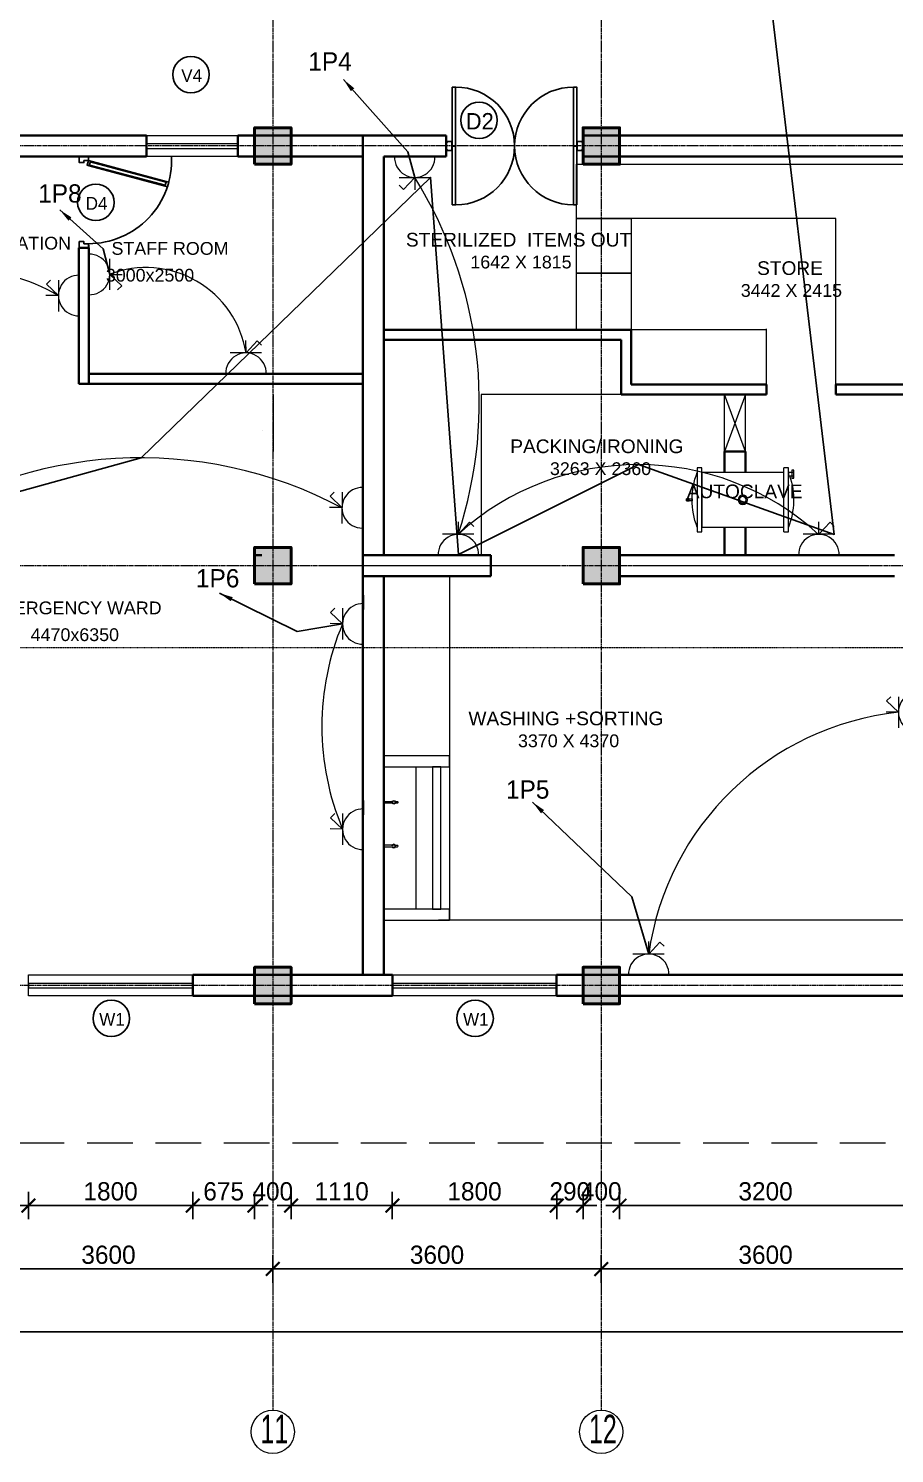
# Model space of a CAD drawing. Header units: inches. Extents: x -3071 to 2534411, y -17796 to 388172.
# Drawn here: x 1639524 to 1649014, y 290866 to 306483 of the extents above; entities that cross this region are included whole.
import ezdxf
from ezdxf.enums import TextEntityAlignment as Align

# ---------------------------------------------------------------- set-up
doc = ezdxf.new("R2010")
doc.units = ezdxf.units.IN
doc.header["$MEASUREMENT"] = 0
for name, pattern in [('ACAD_ISO08W100', [36, 24, -3, 6, -3]), ('DASHDOT2', [12.7, 6.35, -3.175, 0, -3.175]), ('DASHED', [0.75, 0.5, -0.25])]:
    doc.linetypes.add(name, pattern=pattern)
for name, color, linetype, lineweight in [('001-Archi- door window elevation', 92, 'Continuous', 25), ('001-Archi-Opening Tags', 14, 'Continuous', 25), ('002-Archi- Opening', 90, 'Continuous', 25), ('002-Archi-Brick Wall', 10, 'Continuous', 50), ('A .4 col', 5, 'Continuous', 40), ('A 0.09 Furniture', 30, 'Continuous', 5), ('A 0.13 dw', 3, 'Continuous', 13), ('A 0.13 fixed furniture', 10, 'Continuous', 13), ('A 0.13 Furniture', 30, 'Continuous', 13), ('A 0.13 IND DIM', 240, 'Continuous', 13), ('A 0.13 sanitary', 8, 'Continuous', 13), ('A 0.13parapet partition', 230, 'Continuous', 13), ('A FURNITURE', 32, 'Continuous', 5), ('cen', 50, 'ACAD_ISO08W100', 5), ('dotted line', 1, 'DASHED', 9), ('Grid Tag', 6, 'Continuous', 20), ('p1 walls stone outline', 4, 'Continuous', 30), ('Power Sockets City supply', 141, 'Continuous', 13), ('section', 6, 'DASHDOT2', 20), ('text', 7, 'Continuous', 25)]:
    doc.layers.add(name, color=color, linetype=linetype, lineweight=lineweight)
doc.layers.add('Wires', color=1, linetype='Continuous')
doc.styles.add('AERIAL', font='arial.ttf', dxfattribs={"height": 10})
doc.styles.add('Archi 100', font='GOTHIC.TTF', dxfattribs={"height": 200})
doc.styles.add('CG', font='GOTHIC.TTF', dxfattribs={"height": 40})
doc.styles.get("Standard").update_dxf_attribs({"font": 'GOTHIC.TTF'})
doc.dimstyles.new('Archi 100', dxfattribs={"dimtxt": 200, "dimasz": 150, "dimexe": 150, "dimexo": 300, "dimgap": 50, "dimtad": 1, "dimdec": 0, "dimrnd": 5, "dimzin": 0, "dimdsep": 46, "dimtxsty": 'Archi 100', "dimblk": 'ARCHTICK', "dimcen": 0.09, "dimdle": 150, "dimclrd": 256, "dimclre": 256, "dimclrt": 256, "dimadec": 0, "dimazin": 0, "dimtfac": 1, "dimtdec": 0, "dimtix": 1, "dimtofl": 0, "dimtmove": 0, "dimatfit": 3, "dimfxl": 150, "dimfxlon": 1, "dimtolj": 1, "dimtzin": 0, "dimlwd": -1, "dimlwe": -1, "dimarcsym": 0})

# ---------------------------------------------------------------- blocks, each defined once
blk = doc.blocks.new('tap bib long neck plan')
at = {"linetype": 'Continuous'}
blk.add_lwpolyline([(90, -10), (0, -10), (0, 10), (90, 10)], dxfattribs=at)
blk.add_lwpolyline([(126, 8), (147, 8, -1), (147, -8), (126, -8)], format="xyb", dxfattribs=at)
for radius in [20, 15]:
    blk.add_circle((108, 0), radius, dxfattribs=at)
blk = doc.blocks.new('autoclave')
at = {"layer": 'A FURNITURE'}
for p, q in [((-450, 350), (-450, -350)), ((450, 350), (450, -350))]:
    blk.add_line(p, q, dxfattribs=at)
for points in [[(-450, -350), (-500, -350), (-500, 350), (-450, 350)], [(450, 350), (500, 350), (500, -350), (450, -350)]]:
    blk.add_lwpolyline(points, dxfattribs=at)
for points in [[(-450, 300), (450, 300), (450, -300), (-450, -300)], [(-556, -12), (-556, 12), (-616, 12), (-616, -12)], [(-616, -12), (-616, 12), (-586, 12), (-586, -12)], [(500, -300), (500, -265), (559, -265), (559, -300)], [(559, -237), (559, -327), (538, -327), (538, -237)]]:
    blk.add_lwpolyline(points, close=True, dxfattribs=at)
for centre, radius in [((-601, 0), 8.75), ((-601, 0), 6.25), ((0, 0), 50), ((0, 0), 37.5)]:
    blk.add_circle(centre, radius, dxfattribs=at)
for centre, start, end in [((269, 0), 158.6772, 201.3228), ((-269, 0), 341.2946, 21.3228)]:
    blk.add_arc(centre, 825, start, end, dxfattribs=at)
blk = doc.blocks.new('A$C02CC5259')
at = {"layer": 'A FURNITURE', "ltscale": 12, "rotation": 90}
blk.add_blockref('autoclave', (300, 215), dxfattribs=at)
blk = doc.blocks.new('W2')
at = {"layer": 'A 0.13 dw'}
for points in [[(143910, 195589), (143910, 195359), (142110, 195359), (142110, 195589)], [(142110, 195446), (143910, 195446), (143910, 195496), (142110, 195496)]]:
    blk.add_lwpolyline(points, close=True, dxfattribs=at)
blk = doc.blocks.new('nd4 plan')
for p, q in [((669, 921, 0), (720, 935, 0)), ((676, 895, 0), (669, 921, 0)), ((684, 897, 0), (676, 895, 0)), ((676, 895, 0), (899, 63)), ((899, 63), (676, 895, 0)), ((684, 897, 0), (720, 906, 0)), ((906, 65), (684, 897, 0)), ((727, 908, 0), (720, 935, 0)), ((720, 906, 0), (727, 908, 0)), ((942, 75), (720, 906, 0)), ((956, 55), (727, 908, 0)), ((950, 77), (899, 63)), ((899, 63), (905, 41)), ((905, 41), (956, 55)), ((906, 65), (942, 75))]:
    blk.add_line(p, q)
for points in [[(956, 5), (933, 5), (933, -45), (1000, -45), (1000, 55), (956, 55), (727, 908), (720, 935), (669, 921), (676, 895), (899, 63), (899, 63), (905, 41), (956, 55)], [(942, 75), (720, 906), (684, 897), (906, 65)], [(0, -45), (0, 55), (44, 55), (44, 5), (67, 5), (67, -45)]]:
    blk.add_lwpolyline(points, close=True)
blk.add_arc((956, 55), 912, 87.2417, 179.9999)
blk = doc.blocks.new('OT DOOR')
for points in [[(-2, 1433), (-644, 1433, 0.014338), (-646, 1396), (-2, 1396)], [(-1, 1433, 0.146678), (1, 1433), (1, 1396), (-1, 1396)], [(3, 1435, 0.146678), (2, 1436), (40, 1436), (40, 1435)], [(644, 1433), (2, 1433), (2, 1396), (646, 1396, 0.014338)], [(-2, 67), (-644, 67, -0.014338), (-646, 104), (-2, 104)], [(-1, 67, -0.146678), (1, 67), (1, 104), (-1, 104)], [(644, 67), (2, 67), (2, 104), (646, 104, -0.014338)], [(3, 65, -0.146678), (2, 64), (40, 64), (40, 65)]]:
    blk.add_lwpolyline(points, format="xyb", close=True)
for points in [[(40, 1500), (40, 1488), (50, 1488), (50, 1437), (-10, 1437), (-10, 1437), (-50, 1437), (-50, 1488), (-40, 1488), (-40, 1500), (40, 1500)], [(40, 0), (40, 12), (50, 12), (50, 63), (-50, 63), (-50, 63), (-50, 63), (-50, 12), (-40, 12), (-40, 0), (40, 0)]]:
    blk.add_lwpolyline(points)
for centre, radius in [((1, 1435), 2.22), ((1, 1435), 0.933), ((1, 65), 2.22), ((1, 65), 0.933)]:
    blk.add_circle(centre, radius)
for centre, start, end in [((0, 1396), 180, 0), ((0, 104), 0, 180)]:
    blk.add_arc(centre, 646, start, end)
blk = doc.blocks.new('window tag')
blk.add_circle((0, 0), 200)
at = {"style": 'Archi 100', "flags": 1}
for tag, p in [('WIDTH', (15, 174.5)), ('HEIGHT', (-4.5, -348.5))]:
    blk.add_attdef(tag, p, '', height=200, dxfattribs=at)
at = {"style": 'Archi 100'}
blk.add_attdef('SYMBOL', text='', height=200, dxfattribs=at).set_placement((8, -10.5), align=Align.MIDDLE_CENTER)
blk = doc.blocks.new('ffwef')
at = {"layer": 'A 0.13 dw'}
for points in [[(1184596, 368096), (1184596, 367866), (1183596, 367866), (1183596, 368096)], [(1183596, 367953), (1184596, 367953), (1184596, 368003), (1183596, 368003)]]:
    blk.add_lwpolyline(points, close=True, dxfattribs=at)
blk = doc.blocks.new('grid')
at = {"layer": 'Grid Tag', "linetype": 'Continuous', "ltscale": 30}
blk.add_circle((51, 48), 264, dxfattribs=at)
blk.add_attdef('GRID', (-143, -93), '', height=200)
blk = doc.blocks.new('_ArchTick')
at = {"color": 0, "linetype": 'ByBlock', "const_width": 0.15}
blk.add_lwpolyline([(-0.5, -0.5), (0.5, 0.5)], dxfattribs=at)
blk = doc.blocks.new('*D1363')
at = {"transparency": 16777216}
for p, q in [((1646001, 293733), (1646001, 293433)), ((1649201, 293733), (1649201, 293433)), ((1649351, 293583), (1645851, 293583))]:
    blk.add_line(p, q, dxfattribs=at)
at = {"layer": 'Defpoints', "color": 0, "transparency": 16777216}
for p in [(1646001, 295795), (1649201, 295795), (1646001, 293583)]:
    blk.add_point(p, dxfattribs=at)
at = {"transparency": 16777216, "xscale": 150, "yscale": 150, "zscale": 150, "rotation": 180}
blk.add_blockref('_ArchTick', (1646001, 293583), dxfattribs=at)
at = {"transparency": 16777216, "xscale": 150, "yscale": 150, "zscale": 150}
blk.add_blockref('_ArchTick', (1649201, 293583), dxfattribs=at)
at = {"transparency": 16777216, "insert": (1647601, 293738), "char_height": 200, "attachment_point": 5, "style": 'Archi 100'}
blk.add_mtext('\\A1;3200', dxfattribs=at)
blk = doc.blocks.new('*D1364')
at = {"transparency": 16777216}
for p, q in [((1645601, 293733), (1645601, 293433)), ((1646001, 293733), (1646001, 293433)), ((1645601, 293583), (1645451, 293583)), ((1646001, 293583), (1646151, 293583))]:
    blk.add_line(p, q, dxfattribs=at)
at = {"layer": 'Defpoints', "color": 0, "transparency": 16777216}
for p in [(1645601, 295795), (1646001, 295795), (1645601, 293583)]:
    blk.add_point(p, dxfattribs=at)
at = {"transparency": 16777216, "xscale": 150, "yscale": 150, "zscale": 150}
blk.add_blockref('_ArchTick', (1645601, 293583), dxfattribs=at)
at = {"transparency": 16777216, "xscale": 150, "yscale": 150, "zscale": 150, "rotation": 180}
blk.add_blockref('_ArchTick', (1646001, 293583), dxfattribs=at)
at = {"transparency": 16777216, "insert": (1645801, 293738), "char_height": 200, "attachment_point": 5, "style": 'Archi 100'}
blk.add_mtext('\\A1;400', dxfattribs=at)
blk = doc.blocks.new('*D1365')
at = {"transparency": 16777216}
for p, q in [((1645312, 293733), (1645312, 293433)), ((1645601, 293733), (1645601, 293433)), ((1645312, 293583), (1645162, 293583)), ((1645601, 293583), (1645751, 293583))]:
    blk.add_line(p, q, dxfattribs=at)
at = {"layer": 'Defpoints', "color": 0, "transparency": 16777216}
for p in [(1645312, 295880), (1645601, 295795), (1645312, 293583)]:
    blk.add_point(p, dxfattribs=at)
at = {"transparency": 16777216, "xscale": 150, "yscale": 150, "zscale": 150}
blk.add_blockref('_ArchTick', (1645312, 293583), dxfattribs=at)
at = {"transparency": 16777216, "xscale": 150, "yscale": 150, "zscale": 150, "rotation": 180}
blk.add_blockref('_ArchTick', (1645601, 293583), dxfattribs=at)
at = {"transparency": 16777216, "insert": (1645456, 293738), "char_height": 200, "attachment_point": 5, "style": 'Archi 100'}
blk.add_mtext('\\A1;290', dxfattribs=at)
blk = doc.blocks.new('*D1366')
at = {"transparency": 16777216}
for p, q in [((1643511, 293733), (1643511, 293433)), ((1645312, 293733), (1645312, 293433)), ((1645462, 293583), (1643361, 293583))]:
    blk.add_line(p, q, dxfattribs=at)
at = {"layer": 'Defpoints', "color": 0, "transparency": 16777216}
for p in [(1643511, 295880), (1645312, 295880), (1643511, 293583)]:
    blk.add_point(p, dxfattribs=at)
at = {"transparency": 16777216, "xscale": 150, "yscale": 150, "zscale": 150, "rotation": 180}
blk.add_blockref('_ArchTick', (1643511, 293583), dxfattribs=at)
at = {"transparency": 16777216, "xscale": 150, "yscale": 150, "zscale": 150}
blk.add_blockref('_ArchTick', (1645312, 293583), dxfattribs=at)
at = {"transparency": 16777216, "insert": (1644412, 293738), "char_height": 200, "attachment_point": 5, "style": 'Archi 100'}
blk.add_mtext('\\A1;1800', dxfattribs=at)
blk = doc.blocks.new('*D1367')
at = {"transparency": 16777216}
for p, q in [((1642401, 293733), (1642401, 293433)), ((1643511, 293733), (1643511, 293433)), ((1643661, 293583), (1642251, 293583))]:
    blk.add_line(p, q, dxfattribs=at)
at = {"layer": 'Defpoints', "color": 0, "transparency": 16777216}
for p in [(1642401, 295795), (1643511, 295880), (1642401, 293583)]:
    blk.add_point(p, dxfattribs=at)
at = {"transparency": 16777216, "xscale": 150, "yscale": 150, "zscale": 150, "rotation": 180}
blk.add_blockref('_ArchTick', (1642401, 293583), dxfattribs=at)
at = {"transparency": 16777216, "xscale": 150, "yscale": 150, "zscale": 150}
blk.add_blockref('_ArchTick', (1643511, 293583), dxfattribs=at)
at = {"transparency": 16777216, "insert": (1642956, 293738), "char_height": 200, "attachment_point": 5, "style": 'Archi 100'}
blk.add_mtext('\\A1;1110', dxfattribs=at)
blk = doc.blocks.new('*D1368')
at = {"transparency": 16777216}
for p, q in [((1642001, 293733), (1642001, 293433)), ((1642401, 293733), (1642401, 293433)), ((1642001, 293583), (1641851, 293583)), ((1642401, 293583), (1642551, 293583))]:
    blk.add_line(p, q, dxfattribs=at)
at = {"layer": 'Defpoints', "color": 0, "transparency": 16777216}
for p in [(1642001, 295795), (1642401, 295795), (1642001, 293583)]:
    blk.add_point(p, dxfattribs=at)
at = {"transparency": 16777216, "xscale": 150, "yscale": 150, "zscale": 150}
blk.add_blockref('_ArchTick', (1642001, 293583), dxfattribs=at)
at = {"transparency": 16777216, "xscale": 150, "yscale": 150, "zscale": 150, "rotation": 180}
blk.add_blockref('_ArchTick', (1642401, 293583), dxfattribs=at)
at = {"transparency": 16777216, "insert": (1642201, 293738), "char_height": 200, "attachment_point": 5, "style": 'Archi 100'}
blk.add_mtext('\\A1;400', dxfattribs=at)
blk = doc.blocks.new('*D1369')
at = {"transparency": 16777216}
for p, q in [((1641324, 293733), (1641324, 293433)), ((1642001, 293733), (1642001, 293433)), ((1642151, 293583), (1641174, 293583))]:
    blk.add_line(p, q, dxfattribs=at)
at = {"layer": 'Defpoints', "color": 0, "transparency": 16777216}
for p in [(1641324, 295880), (1642001, 295795), (1641324, 293583)]:
    blk.add_point(p, dxfattribs=at)
at = {"transparency": 16777216, "xscale": 150, "yscale": 150, "zscale": 150, "rotation": 180}
blk.add_blockref('_ArchTick', (1641324, 293583), dxfattribs=at)
at = {"transparency": 16777216, "xscale": 150, "yscale": 150, "zscale": 150}
blk.add_blockref('_ArchTick', (1642001, 293583), dxfattribs=at)
at = {"transparency": 16777216, "insert": (1641663, 293738), "char_height": 200, "attachment_point": 5, "style": 'Archi 100'}
blk.add_mtext('\\A1;675', dxfattribs=at)
blk = doc.blocks.new('*D1370')
at = {"transparency": 16777216}
for p, q in [((1639524, 293733), (1639524, 293433)), ((1641324, 293733), (1641324, 293433)), ((1641474, 293583), (1639374, 293583))]:
    blk.add_line(p, q, dxfattribs=at)
at = {"layer": 'Defpoints', "color": 0, "transparency": 16777216}
for p in [(1639524, 295880), (1641324, 295880), (1639524, 293583)]:
    blk.add_point(p, dxfattribs=at)
at = {"transparency": 16777216, "xscale": 150, "yscale": 150, "zscale": 150, "rotation": 180}
blk.add_blockref('_ArchTick', (1639524, 293583), dxfattribs=at)
at = {"transparency": 16777216, "xscale": 150, "yscale": 150, "zscale": 150}
blk.add_blockref('_ArchTick', (1641324, 293583), dxfattribs=at)
at = {"transparency": 16777216, "insert": (1640424, 293738), "char_height": 200, "attachment_point": 5, "style": 'Archi 100'}
blk.add_mtext('\\A1;1800', dxfattribs=at)
blk = doc.blocks.new('*D1371')
at = {"transparency": 16777216}
for p, q in [((1638801, 293733), (1638801, 293433)), ((1639524, 293733), (1639524, 293433)), ((1639674, 293583), (1638651, 293583))]:
    blk.add_line(p, q, dxfattribs=at)
at = {"layer": 'Defpoints', "color": 0, "transparency": 16777216}
for p in [(1638801, 295795), (1639524, 295880), (1638801, 293583)]:
    blk.add_point(p, dxfattribs=at)
at = {"transparency": 16777216, "xscale": 150, "yscale": 150, "zscale": 150, "rotation": 180}
blk.add_blockref('_ArchTick', (1638801, 293583), dxfattribs=at)
at = {"transparency": 16777216, "xscale": 150, "yscale": 150, "zscale": 150}
blk.add_blockref('_ArchTick', (1639524, 293583), dxfattribs=at)
at = {"transparency": 16777216, "insert": (1639163, 293738), "char_height": 200, "attachment_point": 5, "style": 'Archi 100'}
blk.add_mtext('\\A1;725', dxfattribs=at)
blk = doc.blocks.new('*D1387')
at = {"transparency": 16777216}
for p, q in [((1645801, 293038), (1645801, 292738)), ((1649401, 293038), (1649401, 292738)), ((1649551, 292888), (1645651, 292888))]:
    blk.add_line(p, q, dxfattribs=at)
at = {"layer": 'Defpoints', "color": 0, "transparency": 16777216}
for p in [(1645801, 295995), (1649401, 295995), (1645801, 292888)]:
    blk.add_point(p, dxfattribs=at)
at = {"transparency": 16777216, "xscale": 150, "yscale": 150, "zscale": 150, "rotation": 180}
blk.add_blockref('_ArchTick', (1645801, 292888), dxfattribs=at)
at = {"transparency": 16777216, "xscale": 150, "yscale": 150, "zscale": 150}
blk.add_blockref('_ArchTick', (1649401, 292888), dxfattribs=at)
at = {"transparency": 16777216, "insert": (1647601, 293043), "char_height": 200, "attachment_point": 5, "style": 'Archi 100'}
blk.add_mtext('\\A1;3600', dxfattribs=at)
blk = doc.blocks.new('*D1388')
at = {"transparency": 16777216}
for p, q in [((1642201, 293038), (1642201, 292738)), ((1645801, 293038), (1645801, 292738)), ((1645951, 292888), (1642051, 292888))]:
    blk.add_line(p, q, dxfattribs=at)
at = {"layer": 'Defpoints', "color": 0, "transparency": 16777216}
for p in [(1642201, 295995), (1645801, 295995), (1642201, 292888)]:
    blk.add_point(p, dxfattribs=at)
at = {"transparency": 16777216, "xscale": 150, "yscale": 150, "zscale": 150, "rotation": 180}
blk.add_blockref('_ArchTick', (1642201, 292888), dxfattribs=at)
at = {"transparency": 16777216, "xscale": 150, "yscale": 150, "zscale": 150}
blk.add_blockref('_ArchTick', (1645801, 292888), dxfattribs=at)
at = {"transparency": 16777216, "insert": (1644001, 293043), "char_height": 200, "attachment_point": 5, "style": 'Archi 100'}
blk.add_mtext('\\A1;3600', dxfattribs=at)
blk = doc.blocks.new('*D1389')
at = {"transparency": 16777216}
for p, q in [((1638601, 293038), (1638601, 292738)), ((1642201, 293038), (1642201, 292738)), ((1642351, 292888), (1638451, 292888))]:
    blk.add_line(p, q, dxfattribs=at)
at = {"layer": 'Defpoints', "color": 0, "transparency": 16777216}
for p in [(1638601, 296015), (1642201, 295995), (1638601, 292888)]:
    blk.add_point(p, dxfattribs=at)
at = {"transparency": 16777216, "xscale": 150, "yscale": 150, "zscale": 150, "rotation": 180}
blk.add_blockref('_ArchTick', (1638601, 292888), dxfattribs=at)
at = {"transparency": 16777216, "xscale": 150, "yscale": 150, "zscale": 150}
blk.add_blockref('_ArchTick', (1642201, 292888), dxfattribs=at)
at = {"transparency": 16777216, "insert": (1640401, 293043), "char_height": 200, "attachment_point": 5, "style": 'Archi 100'}
blk.add_mtext('\\A1;3600', dxfattribs=at)
blk = doc.blocks.new('*D1285')
at = {"transparency": 16777216}
for p, q in [((1610536, 292351), (1610536, 292051)), ((1649601, 292351), (1649601, 292051)), ((1610386, 292201), (1649751, 292201))]:
    blk.add_line(p, q, dxfattribs=at)
at = {"layer": 'Defpoints', "color": 0, "transparency": 16777216}
for p in [(1610536, 298740), (1649601, 295795), (1649601, 292201)]:
    blk.add_point(p, dxfattribs=at)
at = {"transparency": 16777216, "xscale": 150, "yscale": 150, "zscale": 150, "rotation": 180}
blk.add_blockref('_ArchTick', (1610536, 292201), dxfattribs=at)
at = {"transparency": 16777216, "xscale": 150, "yscale": 150, "zscale": 150}
blk.add_blockref('_ArchTick', (1649601, 292201), dxfattribs=at)
at = {"transparency": 16777216, "insert": (1630069, 292356), "char_height": 200, "attachment_point": 5, "style": 'Archi 100'}
blk.add_mtext('\\A1;39065', dxfattribs=at)
blk = doc.blocks.new('15A N soc')
at = {"layer": 'Power Sockets City supply', "color": 244, "lineweight": 13, "true_color": 0x991b1e}
for p, q in [((52222.5612, 99516.2064), (52222.5611, 99516.2603)), ((52222.5612, 99516.2064), (52222.6099, 99516.2585)), ((52222.6099, 99516.2585), (52222.6282, 99516.2401)), ((52222.6282, 99516.2064), (52222.4926, 99516.2064)), ((52222.4338, 99516.1156), (52222.6863, 99516.1156))]:
    blk.add_line(p, q, dxfattribs=at)
blk.add_arc((52222.5612, 99516.1182), 0.0881, 358.32, 181.68, dxfattribs=at)

msp = doc.modelspace()

# ---------------------------------------------------------------- hatches: boundary and pattern name
at = {"layer": 'A .4 col', "linetype": 'Continuous'}
h = msp.add_hatch(color=256, dxfattribs=at)
h.dxf.hatch_style = 1
h.paths.add_polyline_path([(1642001.17, 304995.24), (1642401.17, 304995.24), (1642401.17, 305395.24), (1642001.17, 305395.24)])
h = msp.add_hatch(color=256, dxfattribs=at)
h.dxf.hatch_style = 1
h.paths.add_polyline_path([(1645601.17, 304995.24), (1646001.17, 304995.24), (1646001.17, 305395.24), (1645601.17, 305395.24)])
h = msp.add_hatch(color=256, dxfattribs=at)
h.dxf.hatch_style = 1
h.paths.add_polyline_path([(1642001.17, 300395.25), (1642401.17, 300395.25), (1642401.17, 300795.25), (1642001.17, 300795.25)])
h = msp.add_hatch(color=256, dxfattribs=at)
h.dxf.hatch_style = 1
h.paths.add_polyline_path([(1645601.17, 300395.25), (1646001.17, 300395.25), (1646001.17, 300795.25), (1645601.17, 300795.25)])
h = msp.add_hatch(color=256, dxfattribs=at)
h.dxf.hatch_style = 1
h.paths.add_polyline_path([(1642001.17, 295795.25), (1642401.17, 295795.25), (1642401.17, 296195.25), (1642001.17, 296195.25)])
h = msp.add_hatch(color=256, dxfattribs=at)
h.dxf.hatch_style = 1
h.paths.add_polyline_path([(1645601.17, 295795.25), (1646001.17, 295795.25), (1646001.17, 296195.25), (1645601.17, 296195.25)])

# ---------------------------------------------------------------- linework, layer by layer
at = {"layer": '002-Archi-Brick Wall'}
msp.add_line((1642086.17, 302080.24), (1642086.17, 302080.24), dxfattribs=at)
msp.add_line((1642086.17, 302080.24), (1642086.17, 302080.24), dxfattribs=at)
msp.add_line((1642086.17, 302080.24), (1642086.17, 302080.24), dxfattribs=at)
msp.add_line((1642086.17, 302080.24), (1642086.17, 302080.24), dxfattribs=at)
at = {"layer": 'A .4 col', "linetype": 'Continuous'}
for points in [[(1642001.17, 304995.24), (1642401.17, 304995.24), (1642401.17, 305395.24), (1642001.17, 305395.24)], [(1645601.17, 304995.24), (1646001.17, 304995.24), (1646001.17, 305395.24), (1645601.17, 305395.24)], [(1642001.17, 300395.25), (1642401.17, 300395.25), (1642401.17, 300795.25), (1642001.17, 300795.25)], [(1645601.17, 300395.25), (1646001.17, 300395.25), (1646001.17, 300795.25), (1645601.17, 300795.25)], [(1642001.17, 295795.25), (1642401.17, 295795.25), (1642401.17, 296195.25), (1642001.17, 296195.25)], [(1645601.17, 295795.25), (1646001.17, 295795.25), (1646001.17, 296195.25), (1645601.17, 296195.25)]]:
    msp.add_lwpolyline(points, close=True, dxfattribs=at)
at = {"layer": 'A 0.09 Furniture', "linetype": 'Continuous'}
for p, q in [((1647611.17, 303180.24), (1646128.83, 303180.24)), ((1647611.17, 302580.24), (1647611.17, 303190.24))]:
    msp.add_line(p, q, dxfattribs=at)
msp.add_lwpolyline([(1648371.17, 302470.24), (1648371.17, 304400.24), (1645528.83, 304400.24), (1645528.83, 304995.24), (1649201.17, 304995.24)], dxfattribs=at)
for points in [[(1646128.83, 304400.24), (1646128.83, 303800.24), (1645528.83, 303800.24), (1645528.83, 304400.24)], [(1646128.83, 303800.24), (1646128.83, 303180.24), (1645528.83, 303180.24), (1645528.83, 303800.24)]]:
    msp.add_lwpolyline(points, close=True, dxfattribs=at)
at = {"layer": 'A 0.13 dw', "ltscale": 15}
for p, q in [((1645277.27, 300595.25), (1642717.07, 300595.25)), ((1648714.97, 300595.25), (1646154.77, 300595.25))]:
    msp.add_line(p, q, dxfattribs=at)
at = {"layer": 'A 0.13 fixed furniture'}
for p, q in [((1646018.83, 302470.24), (1644486.34, 302470.24)), ((1644486.34, 302470.24), (1644486.34, 300710.24)), ((1644137.71, 300470.65), (1644137.71, 296710.24)), ((1649286.17, 296710.24), (1644017.71, 296710.24))]:
    msp.add_line(p, q, dxfattribs=at)
at = {"layer": 'A 0.13 sanitary'}
for p, q in [((1644137.71, 298510.24), (1643417.71, 298510.24)), ((1644137.71, 298390.24), (1644137.71, 298510.24)), ((1643417.71, 298390.24), (1644137.71, 298390.24))]:
    msp.add_line(p, q, dxfattribs=at)
for points in [[(1643952.7, 296830.24), (1643772.7, 296830.24), (1643772.7, 298390.24), (1643952.7, 298390.24)], [(1644042.7, 298390.24), (1643952.7, 298390.24), (1643952.7, 296830.24), (1644042.7, 296830.24)], [(1643417.71, 296710.24), (1644137.71, 296710.24), (1644137.71, 296830.24), (1643417.71, 296830.24)]]:
    msp.add_lwpolyline(points, close=True, dxfattribs=at)
at = {"layer": 'A 0.13parapet partition', "ltscale": 20}
for p, q in [((1642209.36, 301847.13), (1642209.36, 302470.24)), ((1647149.53, 301847.13), (1647149.53, 302470.24)), ((1647379.53, 301847.13), (1647149.53, 302470.24)), ((1647379.53, 302470.24), (1647149.53, 301847.13)), ((1647379.53, 301847.13), (1647379.53, 302470.24))]:
    msp.add_line(p, q, dxfattribs=at)
at = {"layer": 'cen', "ltscale": 2}
for p, q in [((1642201.17, 316425.62), (1642201.17, 291340.6)), ((1645801.17, 316425.62), (1645801.17, 291340.6)), ((1653916.17, 305195.24), (1606236.17, 305195.24)), ((1653916.17, 300595.25), (1606236.17, 300595.25)), ((1653916.17, 295995.25), (1606236.17, 295995.25))]:
    msp.add_line(p, q, dxfattribs=at)
at = {"layer": 'Defpoints'}
msp.add_lwpolyline([(1629957.24, 310190.59), (1636340.05, 309732.66), (1638343.52, 309820.92), (1638880.79, 311373.84), (1639164.05, 309864.34), (1641722.32, 309732.66), (1643813.67, 308397.6), (1645801.17, 307895.24), (1647560.56, 307610.24), (1648353.77, 300939.19), (1646207.79, 301703.02), (1644234.94, 300716.77), (1643929.64, 304850.68), (1640757.59, 301778.01), (1638204.87, 301070.87), (1638601.17, 303943.04), (1636481.01, 303130.32), (1624661.33, 302570.23)], dxfattribs=at)
at = {"layer": 'dotted line', "ltscale": 1000}
msp.add_line((1650416.17, 294265.2), (1628626.17, 294265.2), dxfattribs=at)
at = {"layer": 'p1 walls stone outline'}
for p, q in [((1640818.34, 305310.24), (1636587.68, 305310.24, 0)), ((1640818.34, 305310.24), (1637638.67, 305310.24)), ((1640818.34, 305075.31), (1640818.34, 305310.24)), ((1643187.71, 305310.24), (1641818.22, 305310.24)), ((1641818.22, 305310.24), (1641818.22, 305075.31)), ((1644101.17, 305309.63), (1643187.71, 305310.24)), ((1643187.71, 305310.24), (1643187.71, 300480.25)), ((1644101.17, 305309.63), (1644101.17, 305079.63)), ((1646241.38, 305310.24), (1645601.17, 305310.24)), ((1648490.08, 305310.24), (1645941.38, 305310.24)), ((1648490.08, 305310.24), (1649201.17, 305310.24)), ((1640818.34, 305080.24), (1637638.67, 305080.24)), ((1643187.71, 305080.24), (1641818.22, 305080.24)), ((1644101.17, 305080.24), (1643417.71, 305080.24)), ((1643417.71, 305080.24), (1643417.71, 300710.25)), ((1649201.17, 305080.24), (1645601.17, 305080.24)), ((1640186.17, 304080.24), (1640076.17, 304080.24)), ((1640076.17, 304080.24), (1640076.17, 302587.51, 0)), ((1640186.17, 302586.99), (1640186.17, 304080.24)), ((1646128.83, 303180.24), (1643417.71, 303180.24)), ((1646128.83, 302580.24), (1646128.83, 303180.24)), ((1646018.83, 303070.24), (1643417.71, 303070.24)), ((1646018.83, 302470.24), (1646018.83, 303070.24)), ((1643187.71, 302698.98), (1640186.17, 302698.98)), ((1643187.71, 302612.09), (1643187.71, 302722.09)), ((1640076.17, 302586.99), (1640186.17, 302586.99)), ((1640186.17, 302588.98), (1643187.71, 302588.98)), ((1647611.17, 302580.24), (1646128.83, 302580.24)), ((1647611.17, 302580.24), (1647611.17, 302470.24)), ((1649286.17, 302580.24), (1648371.17, 302580.24)), ((1648371.17, 302580.24), (1648371.17, 302470.24)), ((1647611.17, 302470.24), (1646018.83, 302470.24)), ((1649286.17, 302470.24), (1648371.17, 302470.24)), ((1647149.53, 301617.13), (1647149.53, 301847.13)), ((1647149.53, 301847.13), (1647379.53, 301847.13)), ((1647149.53, 301617.13), (1647149.53, 301758.64)), ((1647379.53, 301617.13), (1647379.53, 301847.13)), ((1647149.53, 300710.24), (1647149.53, 301017.13)), ((1647379.53, 300710.24), (1647379.53, 301017.13)), ((1642081.17, 300710.24), (1642001.17, 300710.24)), ((1644591.8, 300710.25), (1643187.71, 300710.25)), ((1643801, 300710.25), (1643187.71, 300710.25)), ((1644486.34, 300710.25), (1644482.09, 300710.25)), ((1644591.8, 300710.25), (1644591.8, 300480.25)), ((1645601.17, 300480.25), (1645601.17, 300710.25)), ((1646001.17, 300710.24), (1646836.11, 300710.24)), ((1648714.97, 300710.24), (1646154.77, 300710.24)), ((1649013.54, 300710.24), (1648181.83, 300710.24)), ((1643187.71, 300480.25), (1644482.09, 300480.25)), ((1643187.71, 300480.25), (1643187.71, 296110.24)), ((1643417.71, 300480.25), (1643417.71, 296110.24)), ((1644482.09, 300480.25), (1644591.8, 300480.25)), ((1646951.11, 300480.24), (1646001.17, 300480.24)), ((1648170.25, 300480.24), (1646951.11, 300480.24)), ((1649013.54, 300480.24), (1647796.16, 300480.24)), ((1643511.38, 296110.24), (1641324.44, 296110.24)), ((1641324.44, 295880.24), (1641324.44, 296110.24)), ((1643511.38, 296110.24), (1643511.38, 295880.24)), ((1643511.38, 296110.24), (1643511.38, 295880.25)), ((1649201.17, 296110.24), (1645311.78, 296110.24)), ((1645311.78, 296110.24), (1645311.78, 295880.25)), ((1645311.78, 296110.24), (1645311.78, 295880.25)), ((1645601.17, 295880.25), (1645601.17, 296110.25)), ((1643511.38, 295880.25), (1641324.44, 295880.25)), ((1649201.17, 295880.24), (1645311.78, 295880.25))]:
    msp.add_line(p, q, dxfattribs=at)
at = {"layer": 'section'}
msp.add_line((1653854.71, 299695.92), (1605366.89, 299695.92), dxfattribs=at)
at = {"layer": 'Wires', "color": 2, "lineweight": 9}
for centre, radius, start, end in [((1639822.29, 302386.79), 4642.08, 341.829743, 32.057786), ((1638804.41, 301781.79, 0), 2058.92, 59.408321, 120.639231), ((1640812.66, 302753.82), 1108.87, 9.033376, 111.008622), ((1640757.59, 297084.51), 4693.5, 62.03143, 124.786704), ((1646207.79, 298768), 2935.02, 47.71035, 132.289539), ((1645640.84, 298833.57), 2902.05, 157.213779, 202.787223), ((1649386.7, 295910.38), 3095.96, 96.109124, 172.038527)]:
    msp.add_arc(centre, radius, start, end, dxfattribs=at)

# ---------------------------------------------------------------- block references
ref = msp.add_blockref('grid', (1642154.94, 291060.21), dxfattribs=dict(xscale=0.8987445155798923, yscale=0.8987445155798923, zscale=0.8987445155798923))
ref.add_attrib('GRID', '11', (1642066.41, 290976.43), dxfattribs={"height": 314.561, "width": 0.65})
ref = msp.add_blockref('grid', (1645754.94, 291060.21), dxfattribs=dict(xscale=0.8987445155798923, yscale=0.8987445155798923, zscale=0.8987445155798923))
ref.add_attrib('GRID', '12', (1645666.41, 290976.43), dxfattribs={"height": 314.561, "width": 0.65})
at = {"layer": '001-Archi- door window elevation', "color": 2}
msp.add_blockref('ffwef', (457222.28, -62785.26), dxfattribs=at)
at = {"layer": '001-Archi-Opening Tags'}
ref = msp.add_blockref('window tag', (1641304.24, 305977.32), dxfattribs=at)
ref.add_attrib('SYMBOL', 'V4', dxfattribs={"layer": '0', "height": 140, "style": 'CG'}).set_placement((1641312.24, 305966.82), align=Align.MIDDLE_CENTER)
ref = msp.add_blockref('window tag', (1644461.08, 305476.51), dxfattribs=at)
ref.add_attrib('SYMBOL', 'D2', dxfattribs={"layer": '0', "height": 180, "style": 'CG'}).set_placement((1644469.08, 305466.01), align=Align.MIDDLE_CENTER)
ref = msp.add_blockref('window tag', (1640262.58, 304576.79), dxfattribs=at)
ref.add_attrib('SYMBOL', 'D4', dxfattribs={"layer": '0', "height": 140, "style": 'CG'}).set_placement((1640270.58, 304566.29), align=Align.MIDDLE_CENTER)
ref = msp.add_blockref('window tag', (1640431.5, 295634.82), dxfattribs=at)
ref.add_attrib('SYMBOL', 'W1', dxfattribs={"layer": '0', "height": 140, "style": 'CG'}).set_placement((1640439.5, 295624.32), align=Align.MIDDLE_CENTER)
ref = msp.add_blockref('window tag', (1644418.33, 295634.82), dxfattribs=at)
ref.add_attrib('SYMBOL', 'W1', dxfattribs={"layer": '0', "height": 140, "style": 'CG'}).set_placement((1644426.33, 295624.32), align=Align.MIDDLE_CENTER)
at = {"layer": '002-Archi- Opening', "rotation": 269.9999855143101}
msp.add_blockref('OT DOOR', (1644101.17, 305195.24), dxfattribs=at)
at = {"layer": '002-Archi- Opening', "xscale": -1, "rotation": 270}
msp.add_blockref('nd4 plan', (1640126.17, 304080.24), dxfattribs=at)
at = {"layer": 'A 0.13 Furniture', "extrusion": (0, 0, -1), "zscale": -1, "rotation": 90}
msp.add_blockref('A$C02CC5259', (-1647136.59, 301017.13), dxfattribs=at)
at = {"layer": 'A 0.13 IND DIM'}
for p in [(1497414.29, 100521.64), (1501401.12, 100521.64)]:
    msp.add_blockref('W2', p, dxfattribs=at)
at = {"layer": 'A 0.13 sanitary'}
msp.add_blockref('tap bib long neck plan', (1643419.09, 298002.83), dxfattribs=at)
at = {"layer": 'A 0.13 sanitary', "xscale": -1, "rotation": 180}
msp.add_blockref('tap bib long neck plan', (1643419.09, 297522.83), dxfattribs=at)
at = {"layer": 'Power Sockets City supply', "lineweight": 0, "xscale": 2523.339306174504, "yscale": 2523.339306174504, "zscale": 2523.339306174504}
for p, rotation in [((133418997.85, 251418005.79), 180), ((-249472739.99, 132079028.27), 270), ((252753007.33, -131471685.14, 0), 90), ((251485425.29, -133867590.26), 89.45248230010375), ((251485431.78, -133868862.57), 89.45248230010375), ((252762212.33, -131476250.52), 90), ((251485431.78, -133871112.57), 89.45248230010375)]:
    msp.add_blockref('15A N soc', p, dxfattribs=dict(at, rotation=rotation))
for p in [(-130133333.57, -250810227.18), (-130131006.4, -250812215.92), (-130127056.58, -250812215.92), (-130128920.76, -250816815.92)]:
    msp.add_blockref('15A N soc', p, dxfattribs=at)

# ---------------------------------------------------------------- texts
at = {"layer": 'text', "char_height": 150, "width": 14192.8258, "attachment_point": 1, "style": 'AERIAL'}
for s, insert in [('STERILIZED  ITEMS OUT\\P{\\H0.9333x;             1642 X 1815}', (1643660.15, 304243.2)), ('    STORE {\\H0.75x;\\P\\H1.244x; 3442 X 2415}', (1647275.35, 303931.84)), ('PACKING/IRONING\\P{\\H0.9333x;        3263 X 2360}', (1644803.43, 301979)), ('AUTOCLAVE', (1646737.82, 301485.26)), ('WASHING +SORTING\\P{\\H0.9333x;          3370 X 4370}', (1644344.87, 298996.67))]:
    msp.add_mtext(s, dxfattribs=dict(at, insert=insert))
at = {"layer": 'text', "char_height": 140, "attachment_point": 1, "style": 'AERIAL'}
for s, width, heights, insert in [('\\pxqc;NURSE STATION', 2139.2399, [0], (1638126.9, 304200.44)), ('\\pxqc;STAFF ROOM', 2048.4999, [0], (1640050.73, 304142.64)), ('3000x2500', 1416.6009, [1506.47], (1640372.24, 303849.01)), ('\\pxqc;EMERGENCY WARD', 2048.4999, [0], (1639002.53, 300203.18)), ('\\pxqc;4470x6350', 1416.6009, [1506.47], (1639324.04, 299909.55))]:
    msp.add_mtext_dynamic_manual_height_columns(s, width=width, gutter_width=1000, heights=heights, dxfattribs=dict(at, insert=insert))
at = {"layer": 'Wires', "lineweight": 9, "char_height": 200, "attachment_point": 1, "style": 'CG'}
for s, insert in [('1P4', (1642590.49, 306222.37)), ('1P8', (1639630.46, 304775.13)), ('1P6', (1641359.57, 300557.66)), ('1P5', (1644756.71, 298242.6))]:
    msp.add_mtext_dynamic_manual_height_columns(s, width=291.9664, gutter_width=300, heights=[0], dxfattribs=dict(at, insert=insert))

# ---------------------------------------------------------------- dimensions: what is measured, and where the dimension line sits
for base, p1, p2, picture, middle in [((1649601.17, 292201.1), (1610536.32, 298740.25), (1649601.17, 295795.25), '*D1285', (1630068.74, 292356.13)), ((1645801.17, 292887.61), (1649401.17, 295995.25), (1645801.17, 295995.25), '*D1387', (1647601.17, 293042.64))]:
    dim = msp.add_linear_dim(base=base, p1=p1, p2=p2, dimstyle='Archi 100')
    dim.commit()
    dim.dimension.update_dxf_attribs({"geometry": picture, "text_midpoint": middle})
for base, p1, p2, picture, middle in [((1638601.17, 292887.61), (1642201.17, 295995.25), (1638601.17, 296015.25), '*D1389', (1640401.17, 293042.64)), ((1642201.17, 292887.61), (1645801.17, 295995.25), (1642201.17, 295995.25), '*D1388', (1644001.17, 293042.64)), ((1638801.17, 293582.72), (1639524.44, 295880.24), (1638801.17, 295795.25), '*D1371', (1639162.8, 293737.75)), ((1639524.44, 293582.72), (1641324.44, 295880.24), (1639524.44, 295880.24), '*D1370', (1640424.44, 293737.75)), ((1641324.44, 293582.72), (1642001.17, 295795.25), (1641324.44, 295880.24), '*D1369', (1641662.8, 293737.75)), ((1642001.17, 293582.72), (1642401.17, 295795.25), (1642001.17, 295795.25), '*D1368', (1642201.17, 293737.75)), ((1642401.17, 293582.72), (1643511.38, 295880.24), (1642401.17, 295795.25), '*D1367', (1642956.28, 293737.75)), ((1643511.38, 293582.72), (1645311.78, 295880.25), (1643511.38, 295880.24), '*D1366', (1644411.58, 293737.75)), ((1645311.78, 293582.72), (1645601.17, 295795.25), (1645311.78, 295880.25), '*D1365', (1645456.47, 293737.75)), ((1645601.17, 293582.72), (1646001.17, 295795.25), (1645601.17, 295795.25), '*D1364', (1645801.17, 293737.75)), ((1646001.17, 293582.72), (1649201.17, 295795.25), (1646001.17, 295795.25), '*D1363', (1647601.17, 293737.75))]:
    dim = msp.add_linear_dim(base=base, p1=p1, p2=p2, dimstyle='Archi 100', override={"dimtmove": 1})
    dim.commit()
    dim.dimension.update_dxf_attribs({"geometry": picture, "text_midpoint": middle})

# ---------------------------------------------------------------- leaders
at = {"layer": 'Defpoints'}
for points in [[(1642975.77, 305924.32), (1643681.19, 305130.13), (1643758.57, 304850.68)], [(1639867.58, 304494.08), (1640342.48, 304069.6), (1640415.12, 303786.92)], [(1641616.86, 300294.52), (1642469.61, 299873.9), (1642965.27, 299957.52)], [(1645048.84, 298002.83), (1646134.71, 296965.97), (1646320.58, 296339.19)]]:
    msp.add_leader(points, dimstyle='Archi 100', override={"dimgap": 50, "dimtad": 0}, dxfattribs=at)

doc.saveas('drawing.dxf')
